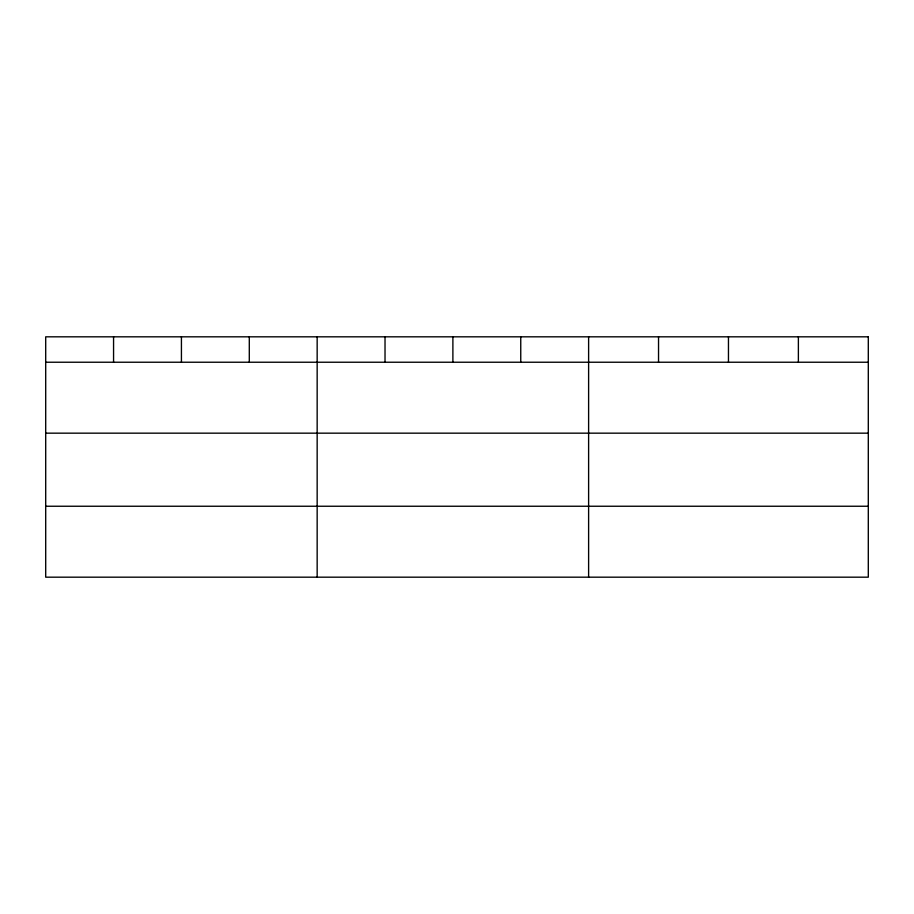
<?xml version="1.0" encoding="UTF-8"?>
<svg xmlns="http://www.w3.org/2000/svg" width="914" height="914" viewBox="0 0 914 914"><rect width="100%" height="100%" fill="white"/><g stroke="black" fill="none" stroke-linecap="round" stroke-linejoin="round"><path stroke-width="1.37" d="M45.7 362.23L868.3 362.23M45.7 433.167L868.3 433.167M45.7 506.242L868.3 506.242M798.379 336.82L798.379 362.23M728.458 336.82L728.458 362.23M658.537 336.82L658.537 362.23M588.616 336.82L588.616 577.18M520.752 336.82L520.752 362.23M452.887 336.82L452.887 362.23M385.023 336.82L385.023 362.23M317.158 336.82L317.158 577.18M249.293 336.82L249.293 362.23M181.429 336.82L181.429 362.23M113.565 336.82L113.565 362.23M868.3 336.82L45.7 336.82L45.7 577.18L868.3 577.18L868.3 336.82"/></g></svg>
